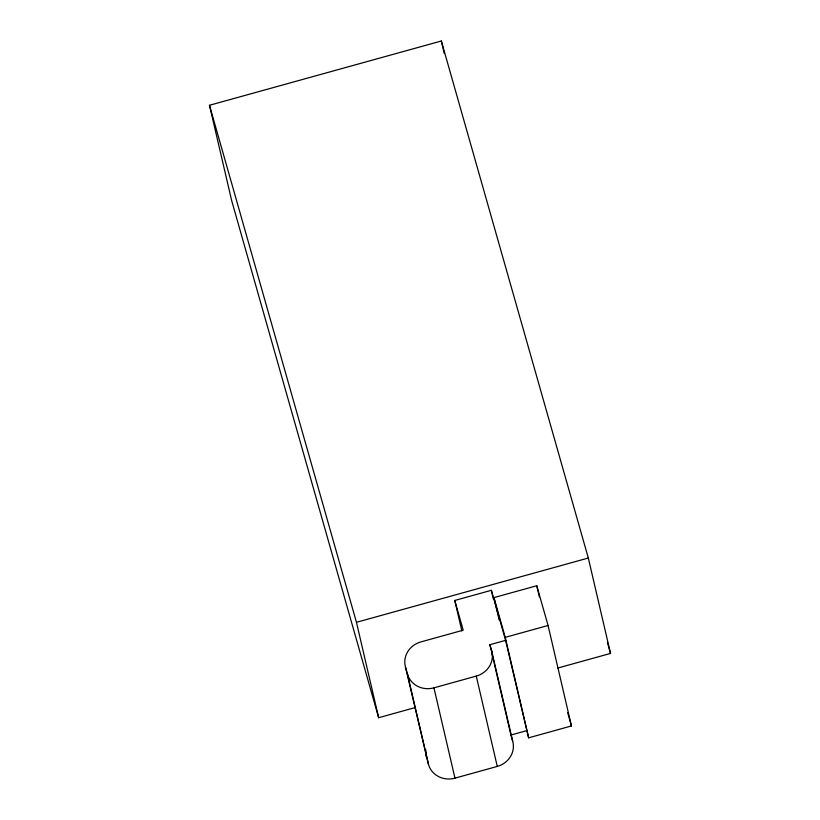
<?xml version="1.0" encoding="UTF-8"?>
<svg xmlns="http://www.w3.org/2000/svg" width="820" height="820" viewBox="0 0 820 820"><rect width="100%" height="100%" fill="white"/><g stroke="black" fill="none" stroke-linecap="round" stroke-linejoin="round"><path stroke-width="1.23" d="M415.535 707.476L378.655 717.705L231.681 200.664L209.479 105.278L441.344 41L588.319 558.03L610.521 653.427L557.774 668.044M378.655 717.705L356.464 622.308L588.319 558.03M461.855 630.939L454.762 600.455L491.364 590.308L505.591 640.358L528.633 737.826L571.448 725.956L548.078 625.486L536.772 585.736L493.958 597.606L499.206 620.135M528.633 737.826L505.263 637.355L548.078 625.486M491.221 650.352L489.909 644.704L505.591 640.358M454.762 600.455L463.208 630.18L420.896 641.916A21.72 20.192 -13.1 0 0 405.49 667.142L407.499 674.214A21.72 20.192 -13.1 0 0 433.944 687.836L476.266 676.1A21.72 20.192 -13.1 0 0 491.662 650.875L489.909 644.704M511.147 735.796L510.932 735.027L526.604 730.681M405.49 667.142L428.511 764.527A21.72 20.192 -13.1 0 0 454.967 778.149L497.279 766.423A21.72 20.192 -13.1 0 0 512.684 741.198L491.662 650.875M607.374 642.347L610.521 653.427M567.686 712.703L571.448 725.956M493.958 597.606L505.263 637.355M511.26 736.186L512.684 741.198M209.479 105.278L356.464 622.308M441.344 41L444.225 53.392M536.772 585.736L539.375 596.909M491.364 590.308L493.466 599.348M491.487 651.48L493.855 661.637M494.111 662.775L510.932 735.027M476.266 676.1L497.279 766.423M433.944 687.836L454.967 778.149M407.499 674.214L428.511 764.527M426.502 757.465A21.72 20.192 -13.1 0 1 425.939 749.9"/></g></svg>
